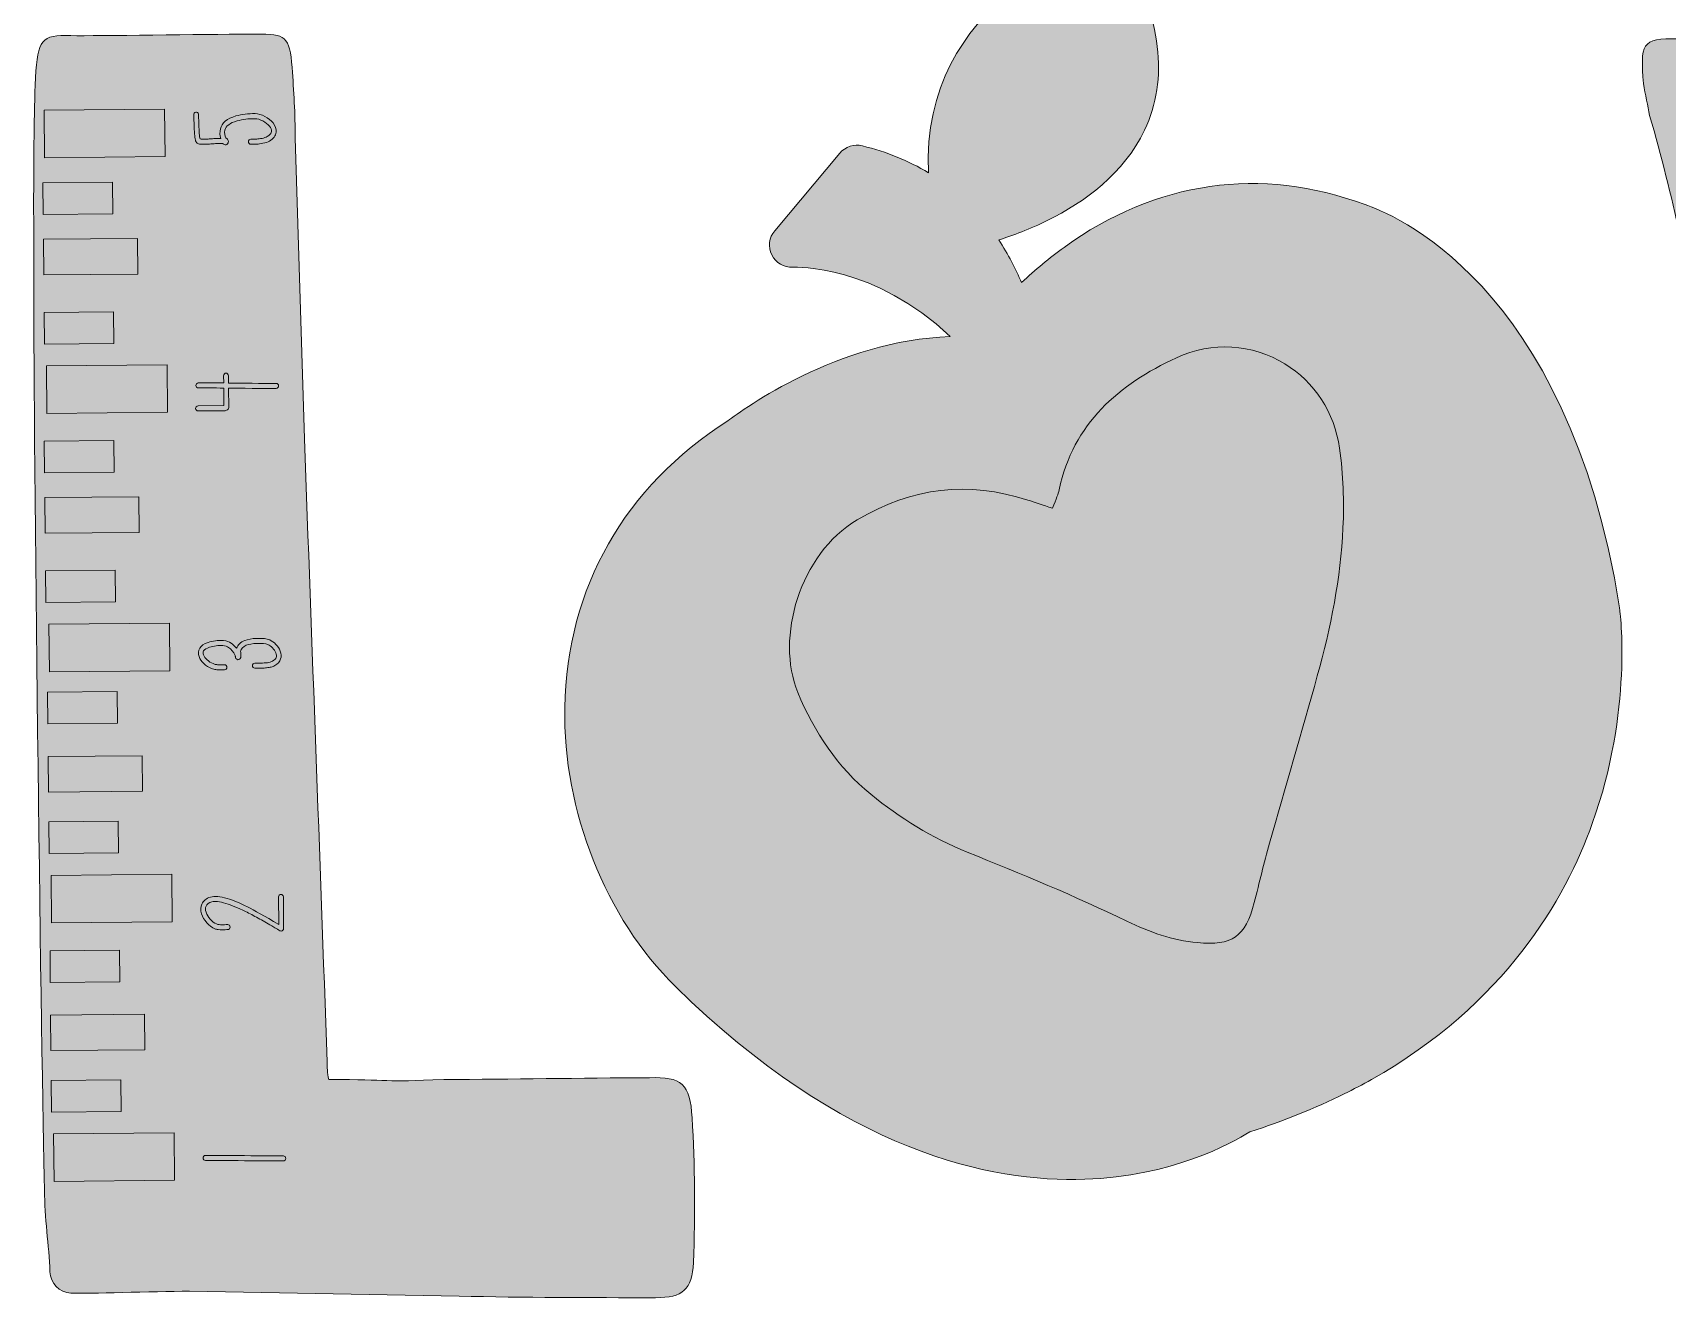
# Model space of a CAD drawing. Header units: inches. Extents: x 45 to 569, y -630 to -116.
# Drawn here: x 75.9 to 324.7, y -494.2 to -301.5 of the extents above; entities that cross this region are included whole.
import ezdxf

# ---------------------------------------------------------------- set-up
doc = ezdxf.new("R2010")
doc.units = ezdxf.units.IN
doc.header["$MEASUREMENT"] = 0
doc.layers.add('Layer 1', color=7, linetype='Continuous')

# ---------------------------------------------------------------- blocks, each defined once
blk = doc.blocks.new('block 5')
at = {"layer": 'Layer 1', "true_color": 0xed1c24}
h = blk.add_hatch(color=240, dxfattribs=at)
h.dxf.hatch_style = 2
edge = h.paths.add_edge_path()
edge.add_spline(control_points=[(382.7, -397.02), (385.95, -372.53), (390.82, -348.29), (396.38, -324.29), (397.77, -317.98), (398.93, -312.16), (400.09, -305.86), (401.02, -301.5), (401.25, -301.01), (405.19, -301.01), (412.37, -300.77), (419.1, -300.77), (425.59, -300.77), (428.37, -300.77), (429.29, -301.98), (429.29, -304.89), (429.52, -306.59), (429.29, -308.28), (428.83, -310.22), (423.27, -340.29), (417.47, -370.35), (412.14, -400.17), (406.35, -429.99), (400.55, -459.82), (395.22, -489.64), (394.29, -494), (394.06, -494.25), (390.12, -494), (390.12, -494), (372.51, -494), (372.51, -494), (368.8, -494), (368.8, -493.76), (367.87, -490.12), (365.32, -482.37), (362.31, -475.09), (360.22, -467.57), (357.44, -458.12), (354.89, -448.67), (352.57, -439.45), (348.87, -423.94), (344.69, -408.66), (341.22, -393.63), (335.89, -373.02), (331.48, -352.9), (326.61, -332.29), (325.22, -326.23), (323.83, -320.41), (321.98, -314.1), (321.75, -312.65), (321.28, -310.95), (321.05, -309.25), (320.59, -303.43), (320.59, -302.22), (326.38, -302.47), (331.71, -302.47), (336.81, -301.98), (342.38, -302.22), (348.17, -302.47), (349.1, -303.43), (350.49, -309.01), (350.49, -309.01), (372.04, -391.93), (372.04, -391.93), (373.9, -399.93), (376.21, -407.93), (378.07, -416.18), (378.53, -416.18), (378.76, -416.18), (379.46, -416.42), (380.39, -409.87), (381.78, -403.33), (382.7, -397.02)], knot_values=[0, 0, 0, 0, 1, 1, 1, 2, 2, 2, 3, 3, 3, 4, 4, 4, 5, 5, 5, 6, 6, 6, 7, 7, 7, 8, 8, 8, 9, 9, 9, 10, 10, 10, 11, 11, 11, 12, 12, 12, 13, 13, 13, 14, 14, 14, 15, 15, 15, 16, 16, 16, 17, 17, 17, 18, 18, 18, 19, 19, 19, 20, 20, 20, 21, 21, 21, 22, 22, 22, 23, 23, 23, 24, 24, 24, 24], degree=3, periodic=1)
at = {"layer": 'Layer 1', "true_color": 0xfdd00b}
h = blk.add_hatch(color=40, dxfattribs=at)
h.dxf.hatch_style = 2
edge = h.paths.add_edge_path()
edge.add_spline(control_points=[(138.44, -460.79), (148.86, -460.79), (159.06, -460.55), (169.72, -460.55), (174.59, -460.3), (175.98, -461.52), (176.22, -466.61), (176.68, -473.88), (176.68, -481.15), (176.45, -488.67), (176.22, -492.79), (174.83, -494), (170.65, -494), (160.69, -494), (150.72, -494), (140.75, -493.76), (140.75, -493.76), (99.73, -493.03), (99.73, -493.03), (93.93, -493.03), (84.35, -493.43), (81.66, -493.29), (79.92, -493.2), (78.55, -491.8), (78.48, -490.06), (78.33, -486.01), (77.65, -481.86), (77.65, -477.62), (77.18, -458.46), (76.04, -369.48), (76.04, -343.05), (76.04, -331.9), (75.85, -318.71), (76.32, -307.31), (76.78, -302.22), (77.48, -301.74), (82.58, -301.98), (87.91, -301.98), (104.47, -301.74), (109.8, -301.74), (114.44, -301.74), (114.9, -301.98), (115.36, -306.83), (115.59, -310.47), (115.82, -313.86), (115.82, -317.5), (115.82, -317.5), (117.22, -363.32), (117.22, -363.32), (118.37, -394.6), (119.53, -426.36), (120.69, -458.12), (120.69, -458.85), (120.69, -459.82), (120.93, -460.79), (130.66, -460.79), (128.93, -461.27), (138.44, -460.79)], knot_values=[0, 0, 0, 0, 1, 1, 1, 2, 2, 2, 3, 3, 3, 4, 4, 4, 5, 5, 5, 6, 6, 6, 7, 7, 7, 8, 8, 8, 9, 9, 9, 10, 10, 10, 11, 11, 11, 12, 12, 12, 13, 13, 13, 14, 14, 14, 15, 15, 15, 16, 16, 16, 17, 17, 17, 18, 18, 18, 19, 19, 19, 19], degree=3, periodic=1)
at = {"layer": 'Layer 1', "lineweight": 0}
for points, knots in [([(382.7, -397.02), (385.95, -372.53), (390.82, -348.29), (396.38, -324.29), (397.77, -317.98), (398.93, -312.16), (400.09, -305.86), (401.02, -301.5), (401.25, -301.01), (405.19, -301.01), (412.37, -300.77), (419.1, -300.77), (425.59, -300.77), (428.37, -300.77), (429.29, -301.98), (429.29, -304.89), (429.52, -306.59), (429.29, -308.28), (428.83, -310.22), (423.27, -340.29), (417.47, -370.35), (412.14, -400.17), (406.35, -429.99), (400.55, -459.82), (395.22, -489.64), (394.29, -494), (394.06, -494.25), (390.12, -494), (390.12, -494), (372.51, -494), (372.51, -494), (368.8, -494), (368.8, -493.76), (367.87, -490.12), (365.32, -482.37), (362.31, -475.09), (360.22, -467.57), (357.44, -458.12), (354.89, -448.67), (352.57, -439.45), (348.87, -423.94), (344.69, -408.66), (341.22, -393.63), (335.89, -373.02), (331.48, -352.9), (326.61, -332.29), (325.22, -326.23), (323.83, -320.41), (321.98, -314.1), (321.75, -312.65), (321.28, -310.95), (321.05, -309.25), (320.59, -303.43), (320.59, -302.22), (326.38, -302.47), (331.71, -302.47), (336.81, -301.98), (342.38, -302.22), (348.17, -302.47), (349.1, -303.43), (350.49, -309.01), (350.49, -309.01), (372.04, -391.93), (372.04, -391.93), (373.9, -399.93), (376.21, -407.93), (378.07, -416.18), (378.53, -416.18), (378.76, -416.18), (379.46, -416.42), (380.39, -409.87), (381.78, -403.33), (382.7, -397.02)], [0, 0, 0, 0, 1, 1, 1, 2, 2, 2, 3, 3, 3, 4, 4, 4, 5, 5, 5, 6, 6, 6, 7, 7, 7, 8, 8, 8, 9, 9, 9, 10, 10, 10, 11, 11, 11, 12, 12, 12, 13, 13, 13, 14, 14, 14, 15, 15, 15, 16, 16, 16, 17, 17, 17, 18, 18, 18, 19, 19, 19, 20, 20, 20, 21, 21, 21, 22, 22, 22, 23, 23, 23, 24, 24, 24, 24]), ([(138.44, -460.79), (148.86, -460.79), (159.06, -460.55), (169.72, -460.55), (174.59, -460.3), (175.98, -461.52), (176.22, -466.61), (176.68, -473.88), (176.68, -481.15), (176.45, -488.67), (176.22, -492.79), (174.83, -494), (170.65, -494), (160.69, -494), (150.72, -494), (140.75, -493.76), (140.75, -493.76), (99.73, -493.03), (99.73, -493.03), (93.93, -493.03), (84.35, -493.43), (81.66, -493.29), (79.92, -493.2), (78.55, -491.8), (78.48, -490.06), (78.33, -486.01), (77.65, -481.86), (77.65, -477.62), (77.18, -458.46), (76.04, -369.48), (76.04, -343.05), (76.04, -331.9), (75.85, -318.71), (76.32, -307.31), (76.78, -302.22), (77.48, -301.74), (82.58, -301.98), (87.91, -301.98), (104.47, -301.74), (109.8, -301.74), (114.44, -301.74), (114.9, -301.98), (115.36, -306.83), (115.59, -310.47), (115.82, -313.86), (115.82, -317.5), (115.82, -317.5), (117.22, -363.32), (117.22, -363.32), (118.37, -394.6), (119.53, -426.36), (120.69, -458.12), (120.69, -458.85), (120.69, -459.82), (120.93, -460.79), (130.66, -460.79), (128.93, -461.27), (138.44, -460.79)], [0, 0, 0, 0, 1, 1, 1, 2, 2, 2, 3, 3, 3, 4, 4, 4, 5, 5, 5, 6, 6, 6, 7, 7, 7, 8, 8, 8, 9, 9, 9, 10, 10, 10, 11, 11, 11, 12, 12, 12, 13, 13, 13, 14, 14, 14, 15, 15, 15, 16, 16, 16, 17, 17, 17, 18, 18, 18, 19, 19, 19, 19])]:
    blk.add_open_spline(points, degree=3, knots=knots, dxfattribs=at)
blk = doc.blocks.new('block 9')
at = {"layer": 'Layer 1', "true_color": 0x231f20}
h = blk.add_hatch(color=250, dxfattribs=at)
h.dxf.hatch_style = 2
h.paths.add_polyline_path([(95.94, -313.14), (96, -320.38), (77.66, -320.55), (77.59, -313.32)])
h = blk.add_hatch(color=250, dxfattribs=at)
h.dxf.hatch_style = 2
h.paths.add_polyline_path([(87.99, -324.26), (88.03, -329.08), (77.45, -329.18), (77.4, -324.36)])
h = blk.add_hatch(color=250, dxfattribs=at)
h.dxf.hatch_style = 2
h.paths.add_polyline_path([(91.79, -332.81), (91.84, -338.24), (77.53, -338.37), (77.48, -332.95)])
h = blk.add_hatch(color=250, dxfattribs=at)
h.dxf.hatch_style = 2
h.paths.add_polyline_path([(88.17, -343.99), (88.22, -348.82), (77.63, -348.91), (77.59, -344.09)])
h = blk.add_hatch(color=250, dxfattribs=at)
h.dxf.hatch_style = 2
h.paths.add_polyline_path([(96.3, -352.04), (96.37, -359.27), (78.02, -359.44), (77.96, -352.21)])
h = blk.add_hatch(color=250, dxfattribs=at)
h.dxf.hatch_style = 2
h.paths.add_polyline_path([(88.21, -363.57), (88.25, -368.4), (77.67, -368.49), (77.62, -363.67)])
h = blk.add_hatch(color=250, dxfattribs=at)
h.dxf.hatch_style = 2
h.paths.add_polyline_path([(92.01, -372.13), (92.06, -377.55), (77.75, -377.68), (77.7, -372.26)])
h = blk.add_hatch(color=250, dxfattribs=at)
h.dxf.hatch_style = 2
h.paths.add_polyline_path([(88.39, -383.31), (88.44, -388.13), (77.85, -388.23), (77.81, -383.41)])
h = blk.add_hatch(color=250, dxfattribs=at)
h.dxf.hatch_style = 2
h.paths.add_polyline_path([(96.67, -391.37), (96.73, -398.6), (78.39, -398.77), (78.32, -391.54)])
h = blk.add_hatch(color=250, dxfattribs=at)
h.dxf.hatch_style = 2
h.paths.add_polyline_path([(88.71, -401.78), (88.75, -406.6), (78.17, -406.69), (78.13, -401.87)])
h = blk.add_hatch(color=250, dxfattribs=at)
h.dxf.hatch_style = 2
h.paths.add_polyline_path([(92.53, -411.53), (92.58, -416.95), (78.27, -417.09), (78.22, -411.67)])
h = blk.add_hatch(color=250, dxfattribs=at)
h.dxf.hatch_style = 2
h.paths.add_polyline_path([(88.89, -421.51), (88.94, -426.33), (78.35, -426.43), (78.31, -421.61)])
h = blk.add_hatch(color=250, dxfattribs=at)
h.dxf.hatch_style = 2
h.paths.add_polyline_path([(97.02, -429.57), (97.09, -436.8), (78.74, -436.97), (78.68, -429.74)])
h = blk.add_hatch(color=250, dxfattribs=at)
h.dxf.hatch_style = 2
h.paths.add_polyline_path([(89.08, -441.1), (89.12, -445.92), (78.54, -446.02), (78.49, -441.2)])
h = blk.add_hatch(color=250, dxfattribs=at)
h.dxf.hatch_style = 2
h.paths.add_polyline_path([(92.89, -450.86), (92.94, -456.28), (78.63, -456.41), (78.58, -450.99)])
h = blk.add_hatch(color=250, dxfattribs=at)
h.dxf.hatch_style = 2
h.paths.add_polyline_path([(89.26, -460.84), (89.3, -465.66), (78.72, -465.75), (78.68, -460.93)])
h = blk.add_hatch(color=250, dxfattribs=at)
h.dxf.hatch_style = 2
h.paths.add_polyline_path([(97.39, -468.9), (97.45, -476.13), (79.11, -476.3), (79.04, -469.07)])
at = {"layer": 'Layer 1', "lineweight": 0}
for points in [[(95.94, -313.14), (96, -320.38), (77.66, -320.55), (77.59, -313.32), (95.94, -313.14)], [(87.99, -324.26), (88.03, -329.08), (77.45, -329.18), (77.4, -324.36), (87.99, -324.26)], [(91.79, -332.81), (91.84, -338.24), (77.53, -338.37), (77.48, -332.95), (91.79, -332.81)], [(88.17, -343.99), (88.22, -348.82), (77.63, -348.91), (77.59, -344.09), (88.17, -343.99)], [(96.3, -352.04), (96.37, -359.27), (78.02, -359.44), (77.96, -352.21), (96.3, -352.04)], [(88.21, -363.57), (88.25, -368.4), (77.67, -368.49), (77.62, -363.67), (88.21, -363.57)], [(92.01, -372.13), (92.06, -377.55), (77.75, -377.68), (77.7, -372.26), (92.01, -372.13)], [(88.39, -383.31), (88.44, -388.13), (77.85, -388.23), (77.81, -383.41), (88.39, -383.31)], [(96.67, -391.37), (96.73, -398.6), (78.39, -398.77), (78.32, -391.54), (96.67, -391.37)], [(88.71, -401.78), (88.75, -406.6), (78.17, -406.69), (78.13, -401.87), (88.71, -401.78)], [(92.53, -411.53), (92.58, -416.95), (78.27, -417.09), (78.22, -411.67), (92.53, -411.53)], [(88.89, -421.51), (88.94, -426.33), (78.35, -426.43), (78.31, -421.61), (88.89, -421.51)], [(97.02, -429.57), (97.09, -436.8), (78.74, -436.97), (78.68, -429.74), (97.02, -429.57)], [(89.08, -441.1), (89.12, -445.92), (78.54, -446.02), (78.49, -441.2), (89.08, -441.1)], [(92.89, -450.86), (92.94, -456.28), (78.63, -456.41), (78.58, -450.99), (92.89, -450.86)], [(89.26, -460.84), (89.3, -465.66), (78.72, -465.75), (78.68, -460.93), (89.26, -460.84)], [(97.39, -468.9), (97.45, -476.13), (79.11, -476.3), (79.04, -469.07), (97.39, -468.9)]]:
    blk.add_lwpolyline(points, dxfattribs=at)
blk = doc.blocks.new('block 10')
at = {"layer": 'Layer 1', "true_color": 0x231f20}
h = blk.add_hatch(color=250, dxfattribs=at)
h.dxf.hatch_style = 2
edge = h.paths.add_edge_path()
edge.add_spline(control_points=[(100.36, -314.02), (100.34, -313.92), (100.37, -313.83), (100.43, -313.74), (100.48, -313.66), (100.57, -313.61), (100.67, -313.6), (100.77, -313.58), (100.86, -313.61), (100.94, -313.67), (101.02, -313.73), (101.07, -313.82), (101.08, -313.94), (101.09, -314.05), (101.11, -314.35), (101.12, -314.82), (101.14, -315.46), (101.16, -315.9), (101.17, -316.14), (101.2, -316.67), (101.23, -317.07), (101.27, -317.35), (101.3, -317.49), (101.32, -317.61), (101.33, -317.69), (101.43, -317.71), (101.54, -317.72), (101.68, -317.73), (101.88, -317.73), (102.14, -317.72), (102.45, -317.7), (102.59, -317.7), (102.83, -317.69), (103.2, -317.66), (103.56, -317.63), (103.8, -317.61), (103.92, -317.61), (104.25, -317.61), (104.44, -317.61), (104.5, -317.61), (104.34, -317.14), (104.32, -316.65), (104.43, -316.15), (104.63, -315.24), (105.41, -314.59), (106.79, -314.19), (107.69, -313.93), (108.67, -313.81), (109.72, -313.84), (110.2, -313.85), (110.7, -313.99), (111.21, -314.26), (111.71, -314.53), (112.13, -314.86), (112.45, -315.25), (112.81, -315.72), (112.97, -316.19), (112.91, -316.65), (112.84, -317.2), (112.5, -317.65), (111.89, -318), (111.63, -318.16), (111.3, -318.27), (110.91, -318.34), (110.52, -318.42), (110.22, -318.46), (110.02, -318.47), (109.82, -318.48), (109.5, -318.48), (109.05, -318.49), (108.96, -318.49), (108.87, -318.45), (108.8, -318.37), (108.73, -318.3), (108.69, -318.21), (108.69, -318.11), (108.69, -318), (108.72, -317.91), (108.79, -317.84), (108.86, -317.76), (108.95, -317.72), (109.05, -317.72), (109.47, -317.72), (109.78, -317.71), (109.98, -317.7), (110.18, -317.69), (110.44, -317.66), (110.76, -317.6), (111.08, -317.54), (111.34, -317.44), (111.56, -317.31), (111.96, -317.09), (112.17, -316.84), (112.2, -316.56), (112.23, -316.3), (112.12, -316.03), (111.89, -315.74), (111.64, -315.43), (111.31, -315.17), (110.89, -314.95), (110.48, -314.73), (110.07, -314.61), (109.69, -314.61), (108.72, -314.59), (107.82, -314.7), (106.97, -314.94), (105.88, -315.24), (105.26, -315.71), (105.12, -316.34), (105.02, -316.8), (105.06, -317.2), (105.26, -317.54), (105.26, -317.53), (105.3, -317.56), (105.39, -317.64), (105.46, -317.7), (105.52, -317.76), (105.57, -317.83), (105.66, -317.98), (105.66, -318.13), (105.59, -318.29), (105.51, -318.49), (105.37, -318.59), (105.16, -318.56), (105.09, -318.55), (105, -318.52), (104.91, -318.47), (104.89, -318.45), (104.88, -318.44), (104.85, -318.43), (104.83, -318.42), (104.81, -318.4), (104.8, -318.39), (104.8, -318.39), (104.78, -318.39), (104.78, -318.39), (104.71, -318.38), (104.42, -318.38), (103.93, -318.38), (103.81, -318.38), (103.57, -318.4), (103.22, -318.43), (102.87, -318.45), (102.62, -318.47), (102.48, -318.47), (102.15, -318.49), (101.88, -318.5), (101.66, -318.5), (101.36, -318.49), (101.13, -318.45), (100.98, -318.39), (100.83, -318.33), (100.73, -318.18), (100.66, -317.95), (100.63, -317.82), (100.59, -317.66), (100.55, -317.47), (100.51, -317.17), (100.48, -316.74), (100.45, -316.19), (100.43, -315.93), (100.42, -315.48), (100.4, -314.85), (100.38, -314.4), (100.37, -314.12), (100.36, -314.02)], knot_values=[0, 0, 0, 0, 1, 1, 1, 2, 2, 2, 3, 3, 3, 4, 4, 4, 5, 5, 5, 6, 6, 6, 7, 7, 7, 8, 8, 8, 9, 9, 9, 10, 10, 10, 11, 11, 11, 12, 12, 12, 13, 13, 13, 14, 14, 14, 15, 15, 15, 16, 16, 16, 17, 17, 17, 18, 18, 18, 19, 19, 19, 20, 20, 20, 21, 21, 21, 22, 22, 22, 23, 23, 23, 24, 24, 24, 25, 25, 25, 26, 26, 26, 27, 27, 27, 28, 28, 28, 29, 29, 29, 30, 30, 30, 31, 31, 31, 32, 32, 32, 33, 33, 33, 34, 34, 34, 35, 35, 35, 36, 36, 36, 37, 37, 37, 38, 38, 38, 39, 39, 39, 40, 40, 40, 41, 41, 41, 42, 42, 42, 43, 43, 43, 44, 44, 44, 45, 45, 45, 46, 46, 46, 47, 47, 47, 48, 48, 48, 49, 49, 49, 50, 50, 50, 51, 51, 51, 52, 52, 52, 53, 53, 53, 54, 54, 54, 55, 55, 55, 55], degree=3, periodic=1)
h = blk.add_hatch(color=250, dxfattribs=at)
h.dxf.hatch_style = 2
edge = h.paths.add_edge_path()
edge.add_spline(control_points=[(101.02, -359.08), (100.93, -359.08), (100.84, -359.04), (100.77, -358.96), (100.7, -358.89), (100.66, -358.8), (100.66, -358.7), (100.66, -358.59), (100.69, -358.5), (100.76, -358.43), (100.84, -358.35), (100.92, -358.31), (101.02, -358.31), (101.02, -358.31), (104.96, -358.27), (104.96, -358.27), (104.96, -358.27), (104.94, -355.59), (104.94, -355.59), (103.44, -355.58), (102.15, -355.57), (101.06, -355.58), (100.97, -355.59), (100.88, -355.55), (100.81, -355.47), (100.74, -355.4), (100.7, -355.31), (100.7, -355.2), (100.7, -355.1), (100.73, -355.01), (100.8, -354.94), (100.88, -354.86), (100.96, -354.82), (101.06, -354.82), (102.14, -354.81), (103.43, -354.81), (104.93, -354.82), (104.93, -354.82), (104.92, -353.71), (104.92, -353.71), (104.92, -353.61), (104.96, -353.52), (105.03, -353.44), (105.1, -353.36), (105.18, -353.32), (105.28, -353.32), (105.38, -353.32), (105.46, -353.36), (105.53, -353.43), (105.61, -353.51), (105.64, -353.6), (105.65, -353.7), (105.65, -353.7), (105.66, -354.83), (105.66, -354.83), (109.35, -354.88), (111.77, -354.89), (112.92, -354.88), (113.02, -354.88), (113.1, -354.92), (113.17, -354.99), (113.25, -355.07), (113.28, -355.16), (113.28, -355.26), (113.28, -355.36), (113.25, -355.45), (113.18, -355.53), (113.11, -355.61), (113.02, -355.65), (112.93, -355.65), (111.78, -355.66), (109.36, -355.64), (105.66, -355.6), (105.66, -355.6), (105.69, -358.55), (105.69, -358.55), (105.69, -358.66), (105.66, -358.74), (105.6, -358.81), (105.54, -358.88), (105.47, -358.93), (105.37, -358.94), (105.31, -359), (105.23, -359.04), (105.13, -359.04), (105.13, -359.04), (101.02, -359.08), (101.02, -359.08)], knot_values=[0, 0, 0, 0, 1, 1, 1, 2, 2, 2, 3, 3, 3, 4, 4, 4, 5, 5, 5, 6, 6, 6, 7, 7, 7, 8, 8, 8, 9, 9, 9, 10, 10, 10, 11, 11, 11, 12, 12, 12, 13, 13, 13, 14, 14, 14, 15, 15, 15, 16, 16, 16, 17, 17, 17, 18, 18, 18, 19, 19, 19, 20, 20, 20, 21, 21, 21, 22, 22, 22, 23, 23, 23, 24, 24, 24, 25, 25, 25, 26, 26, 26, 27, 27, 27, 28, 28, 28, 29, 29, 29, 29], degree=3, periodic=1)
h = blk.add_hatch(color=250, dxfattribs=at)
h.dxf.hatch_style = 2
edge = h.paths.add_edge_path()
edge.add_spline(control_points=[(105.05, -397.7), (105.15, -397.7), (105.23, -397.74), (105.31, -397.81), (105.38, -397.89), (105.42, -397.98), (105.42, -398.08), (105.42, -398.18), (105.38, -398.27), (105.31, -398.35), (105.24, -398.43), (105.16, -398.47), (105.06, -398.47), (105.04, -398.47), (104.94, -398.47), (104.76, -398.47), (104.59, -398.47), (104.47, -398.47), (104.42, -398.47), (104.36, -398.47), (104.26, -398.47), (104.11, -398.47), (103.96, -398.46), (103.84, -398.45), (103.75, -398.43), (103.66, -398.41), (103.55, -398.39), (103.42, -398.36), (103.29, -398.33), (103.18, -398.29), (103.07, -398.26), (102.64, -398.08), (102.25, -397.83), (101.9, -397.51), (101.55, -397.19), (101.3, -396.83), (101.17, -396.45), (101, -395.99), (101.04, -395.57), (101.28, -395.18), (101.52, -394.8), (101.94, -394.51), (102.56, -394.31), (102.93, -394.19), (103.3, -394.1), (103.67, -394.04), (104.04, -393.98), (104.45, -393.97), (104.91, -394.02), (105.37, -394.07), (105.76, -394.19), (106.07, -394.39), (106.36, -394.59), (106.63, -394.86), (106.88, -395.19), (107.06, -394.65), (107.48, -394.26), (108.13, -394.01), (108.6, -393.82), (109.2, -393.72), (109.94, -393.68), (110.85, -393.65), (111.51, -393.73), (111.93, -393.91), (112.26, -394.05), (112.58, -394.28), (112.87, -394.59), (113.17, -394.9), (113.39, -395.24), (113.53, -395.61), (113.69, -396.04), (113.71, -396.44), (113.59, -396.81), (113.46, -397.24), (113.17, -397.57), (112.71, -397.82), (112.55, -397.91), (112.36, -397.98), (112.16, -398.04), (111.96, -398.09), (111.73, -398.13), (111.46, -398.16), (111.19, -398.19), (110.99, -398.2), (110.86, -398.21), (110.73, -398.22), (110.51, -398.22), (110.18, -398.22), (109.86, -398.21), (109.69, -398.21), (109.68, -398.21), (109.58, -398.21), (109.49, -398.18), (109.42, -398.1), (109.35, -398.02), (109.31, -397.94), (109.31, -397.83), (109.31, -397.73), (109.34, -397.64), (109.42, -397.56), (109.49, -397.49), (109.57, -397.45), (109.67, -397.45), (109.74, -397.44), (109.89, -397.44), (110.13, -397.44), (110.36, -397.44), (110.54, -397.44), (110.65, -397.44), (110.75, -397.44), (110.91, -397.43), (111.11, -397.42), (111.31, -397.41), (111.47, -397.4), (111.59, -397.38), (111.71, -397.36), (111.84, -397.33), (111.99, -397.28), (112.14, -397.23), (112.27, -397.19), (112.38, -397.13), (112.67, -396.99), (112.85, -396.8), (112.92, -396.57), (112.98, -396.38), (112.96, -396.15), (112.86, -395.88), (112.75, -395.61), (112.58, -395.36), (112.35, -395.13), (112.13, -394.89), (111.89, -394.72), (111.65, -394.61), (111.32, -394.47), (110.77, -394.42), (109.98, -394.45), (109.32, -394.48), (108.78, -394.57), (108.37, -394.72), (107.87, -394.92), (107.58, -395.24), (107.51, -395.66), (107.51, -395.66), (107.52, -395.76), (107.52, -395.76), (107.52, -395.81), (107.52, -395.91), (107.52, -396.07), (107.52, -396.22), (107.52, -396.33), (107.52, -396.39), (107.52, -396.43), (107.52, -396.47), (107.52, -396.51), (107.52, -396.53), (107.52, -396.55), (107.52, -396.56), (107.52, -396.59), (107.52, -396.61), (107.51, -396.62), (107.49, -396.7), (107.46, -396.76), (107.4, -396.81), (107.3, -396.91), (107.2, -396.94), (107.09, -396.93), (106.97, -396.91), (106.87, -396.84), (106.8, -396.72), (106.76, -396.67), (106.73, -396.59), (106.71, -396.48), (106.71, -396.46), (106.7, -396.44), (106.7, -396.41), (106.69, -396.38), (106.69, -396.35), (106.69, -396.32), (106.69, -396.31), (106.69, -396.3), (106.69, -396.28), (106.43, -395.72), (106.09, -395.31), (105.68, -395.05), (105.46, -394.9), (105.17, -394.8), (104.82, -394.77), (104.46, -394.73), (104.12, -394.74), (103.78, -394.8), (103.45, -394.85), (103.12, -394.93), (102.78, -395.04), (102.33, -395.18), (102.02, -395.37), (101.88, -395.6), (101.77, -395.77), (101.77, -395.97), (101.85, -396.2), (101.94, -396.44), (102.12, -396.69), (102.39, -396.94), (102.67, -397.19), (102.97, -397.39), (103.31, -397.52), (103.38, -397.56), (103.46, -397.59), (103.53, -397.61), (103.6, -397.63), (103.69, -397.64), (103.78, -397.65), (103.87, -397.67), (103.94, -397.68), (104, -397.69), (104.06, -397.7), (104.15, -397.71), (104.26, -397.71), (104.36, -397.71), (104.45, -397.71), (104.5, -397.71), (104.55, -397.7), (104.65, -397.7), (104.78, -397.7), (104.91, -397.7), (105, -397.7), (105.05, -397.7)], knot_values=[0, 0, 0, 0, 1, 1, 1, 2, 2, 2, 3, 3, 3, 4, 4, 4, 5, 5, 5, 6, 6, 6, 7, 7, 7, 8, 8, 8, 9, 9, 9, 10, 10, 10, 11, 11, 11, 12, 12, 12, 13, 13, 13, 14, 14, 14, 15, 15, 15, 16, 16, 16, 17, 17, 17, 18, 18, 18, 19, 19, 19, 20, 20, 20, 21, 21, 21, 22, 22, 22, 23, 23, 23, 24, 24, 24, 25, 25, 25, 26, 26, 26, 27, 27, 27, 28, 28, 28, 29, 29, 29, 30, 30, 30, 31, 31, 31, 32, 32, 32, 33, 33, 33, 34, 34, 34, 35, 35, 35, 36, 36, 36, 37, 37, 37, 38, 38, 38, 39, 39, 39, 40, 40, 40, 41, 41, 41, 42, 42, 42, 43, 43, 43, 44, 44, 44, 45, 45, 45, 46, 46, 46, 47, 47, 47, 48, 48, 48, 49, 49, 49, 50, 50, 50, 51, 51, 51, 52, 52, 52, 53, 53, 53, 54, 54, 54, 55, 55, 55, 56, 56, 56, 57, 57, 57, 58, 58, 58, 59, 59, 59, 60, 60, 60, 61, 61, 61, 62, 62, 62, 63, 63, 63, 64, 64, 64, 65, 65, 65, 66, 66, 66, 67, 67, 67, 68, 68, 68, 69, 69, 69, 70, 70, 70, 71, 71, 71, 72, 72, 72, 73, 73, 73, 74, 74, 74, 75, 75, 75, 75], degree=3, periodic=1)
h = blk.add_hatch(color=250, dxfattribs=at)
h.dxf.hatch_style = 2
edge = h.paths.add_edge_path()
edge.add_spline(control_points=[(114.05, -437.82), (114.05, -437.93), (114.02, -438.02), (113.95, -438.09), (113.87, -438.17), (113.79, -438.21), (113.69, -438.21), (113.69, -438.21), (113.68, -438.21), (113.68, -438.21), (113.6, -438.21), (113.54, -438.2), (113.48, -438.17), (113.38, -438.11), (112.97, -437.87), (112.24, -437.44), (111.51, -437.01), (110.82, -436.61), (110.16, -436.25), (109.51, -435.88), (108.87, -435.54), (108.25, -435.23), (107.09, -434.67), (106.09, -434.26), (105.27, -434.01), (104.31, -433.71), (103.59, -433.64), (103.11, -433.78), (102.67, -433.91), (102.38, -434.13), (102.25, -434.42), (102.13, -434.68), (102.13, -434.99), (102.24, -435.36), (102.36, -435.73), (102.58, -436.09), (102.88, -436.42), (103.19, -436.76), (103.51, -436.99), (103.83, -437.13), (103.95, -437.18), (104.08, -437.22), (104.22, -437.23), (104.36, -437.25), (104.49, -437.26), (104.59, -437.26), (104.7, -437.26), (104.86, -437.25), (105.06, -437.25), (105.25, -437.24), (105.42, -437.23), (105.54, -437.23), (105.63, -437.23), (105.72, -437.27), (105.79, -437.34), (105.86, -437.42), (105.9, -437.51), (105.9, -437.61), (105.9, -437.71), (105.87, -437.8), (105.8, -437.88), (105.72, -437.96), (105.64, -438), (105.54, -438), (105.48, -438), (105.34, -438), (105.13, -438.01), (104.91, -438.02), (104.73, -438.02), (104.6, -438.03), (104.47, -438.03), (104.3, -438.02), (104.1, -437.99), (103.9, -437.97), (103.73, -437.93), (103.59, -437.86), (103.14, -437.68), (102.73, -437.37), (102.36, -436.95), (101.98, -436.54), (101.72, -436.08), (101.55, -435.6), (101.38, -435.04), (101.39, -434.54), (101.6, -434.1), (101.82, -433.6), (102.26, -433.25), (102.93, -433.05), (103.53, -432.87), (104.37, -432.94), (105.46, -433.26), (106.32, -433.52), (107.35, -433.95), (108.55, -434.54), (109.56, -435.04), (111.15, -435.93), (113.32, -437.2), (113.32, -437.2), (113.28, -433.02), (113.28, -433.02), (113.28, -432.91), (113.32, -432.82), (113.39, -432.75), (113.46, -432.67), (113.55, -432.63), (113.64, -432.63), (113.74, -432.63), (113.82, -432.67), (113.9, -432.74), (113.97, -432.82), (114.01, -432.91), (114.01, -433.01), (114.01, -433.01), (114.05, -437.82), (114.05, -437.82)], knot_values=[0, 0, 0, 0, 1, 1, 1, 2, 2, 2, 3, 3, 3, 4, 4, 4, 5, 5, 5, 6, 6, 6, 7, 7, 7, 8, 8, 8, 9, 9, 9, 10, 10, 10, 11, 11, 11, 12, 12, 12, 13, 13, 13, 14, 14, 14, 15, 15, 15, 16, 16, 16, 17, 17, 17, 18, 18, 18, 19, 19, 19, 20, 20, 20, 21, 21, 21, 22, 22, 22, 23, 23, 23, 24, 24, 24, 25, 25, 25, 26, 26, 26, 27, 27, 27, 28, 28, 28, 29, 29, 29, 30, 30, 30, 31, 31, 31, 32, 32, 32, 33, 33, 33, 34, 34, 34, 35, 35, 35, 36, 36, 36, 37, 37, 37, 38, 38, 38, 38], degree=3, periodic=1)
h = blk.add_hatch(color=250, dxfattribs=at)
h.dxf.hatch_style = 2
edge = h.paths.add_edge_path()
edge.add_spline(control_points=[(102.16, -473.12), (102.06, -473.13), (101.98, -473.09), (101.9, -473.01), (101.83, -472.94), (101.79, -472.85), (101.79, -472.74), (101.79, -472.64), (101.83, -472.55), (101.9, -472.47), (101.97, -472.4), (102.05, -472.36), (102.15, -472.36), (103.47, -472.34), (105.44, -472.36), (108.08, -472.39), (110.72, -472.42), (112.7, -472.43), (114.01, -472.42), (114.11, -472.42), (114.19, -472.46), (114.27, -472.53), (114.34, -472.61), (114.38, -472.7), (114.38, -472.8), (114.38, -472.9), (114.34, -472.99), (114.27, -473.07), (114.2, -473.15), (114.12, -473.19), (114.02, -473.19), (112.7, -473.2), (110.73, -473.19), (108.09, -473.16), (105.45, -473.12), (103.47, -473.11), (102.16, -473.12)], knot_values=[0, 0, 0, 0, 1, 1, 1, 2, 2, 2, 3, 3, 3, 4, 4, 4, 5, 5, 5, 6, 6, 6, 7, 7, 7, 8, 8, 8, 9, 9, 9, 10, 10, 10, 11, 11, 11, 12, 12, 12, 12], degree=3, periodic=1)
at = {"layer": 'Layer 1', "lineweight": 0}
for points, knots in [([(100.36, -314.02), (100.34, -313.92), (100.37, -313.83), (100.43, -313.74), (100.48, -313.66), (100.57, -313.61), (100.67, -313.6), (100.77, -313.58), (100.86, -313.61), (100.94, -313.67), (101.02, -313.73), (101.07, -313.82), (101.08, -313.94), (101.09, -314.05), (101.11, -314.35), (101.12, -314.82), (101.14, -315.46), (101.16, -315.9), (101.17, -316.14), (101.2, -316.67), (101.23, -317.07), (101.27, -317.35), (101.3, -317.49), (101.32, -317.61), (101.33, -317.69), (101.43, -317.71), (101.54, -317.72), (101.68, -317.73), (101.88, -317.73), (102.14, -317.72), (102.45, -317.7), (102.59, -317.7), (102.83, -317.69), (103.2, -317.66), (103.56, -317.63), (103.8, -317.61), (103.92, -317.61), (104.25, -317.61), (104.44, -317.61), (104.5, -317.61), (104.34, -317.14), (104.32, -316.65), (104.43, -316.15), (104.63, -315.24), (105.41, -314.59), (106.79, -314.19), (107.69, -313.93), (108.67, -313.81), (109.72, -313.84), (110.2, -313.85), (110.7, -313.99), (111.21, -314.26), (111.71, -314.53), (112.13, -314.86), (112.45, -315.25), (112.81, -315.72), (112.97, -316.19), (112.91, -316.65), (112.84, -317.2), (112.5, -317.65), (111.89, -318), (111.63, -318.16), (111.3, -318.27), (110.91, -318.34), (110.52, -318.42), (110.22, -318.46), (110.02, -318.47), (109.82, -318.48), (109.5, -318.48), (109.05, -318.49), (108.96, -318.49), (108.87, -318.45), (108.8, -318.37), (108.73, -318.3), (108.69, -318.21), (108.69, -318.11), (108.69, -318), (108.72, -317.91), (108.79, -317.84), (108.86, -317.76), (108.95, -317.72), (109.05, -317.72), (109.47, -317.72), (109.78, -317.71), (109.98, -317.7), (110.18, -317.69), (110.44, -317.66), (110.76, -317.6), (111.08, -317.54), (111.34, -317.44), (111.56, -317.31), (111.96, -317.09), (112.17, -316.84), (112.2, -316.56), (112.23, -316.3), (112.12, -316.03), (111.89, -315.74), (111.64, -315.43), (111.31, -315.17), (110.89, -314.95), (110.48, -314.73), (110.07, -314.61), (109.69, -314.61), (108.72, -314.59), (107.82, -314.7), (106.97, -314.94), (105.88, -315.24), (105.26, -315.71), (105.12, -316.34), (105.02, -316.8), (105.06, -317.2), (105.26, -317.54), (105.26, -317.53), (105.3, -317.56), (105.39, -317.64), (105.46, -317.7), (105.52, -317.76), (105.57, -317.83), (105.66, -317.98), (105.66, -318.13), (105.59, -318.29), (105.51, -318.49), (105.37, -318.59), (105.16, -318.56), (105.09, -318.55), (105, -318.52), (104.91, -318.47), (104.89, -318.45), (104.88, -318.44), (104.85, -318.43), (104.83, -318.42), (104.81, -318.4), (104.8, -318.39), (104.8, -318.39), (104.78, -318.39), (104.78, -318.39), (104.71, -318.38), (104.42, -318.38), (103.93, -318.38), (103.81, -318.38), (103.57, -318.4), (103.22, -318.43), (102.87, -318.45), (102.62, -318.47), (102.48, -318.47), (102.15, -318.49), (101.88, -318.5), (101.66, -318.5), (101.36, -318.49), (101.13, -318.45), (100.98, -318.39), (100.83, -318.33), (100.73, -318.18), (100.66, -317.95), (100.63, -317.82), (100.59, -317.66), (100.55, -317.47), (100.51, -317.17), (100.48, -316.74), (100.45, -316.19), (100.43, -315.93), (100.42, -315.48), (100.4, -314.85), (100.38, -314.4), (100.37, -314.12), (100.36, -314.02)], [0, 0, 0, 0, 1, 1, 1, 2, 2, 2, 3, 3, 3, 4, 4, 4, 5, 5, 5, 6, 6, 6, 7, 7, 7, 8, 8, 8, 9, 9, 9, 10, 10, 10, 11, 11, 11, 12, 12, 12, 13, 13, 13, 14, 14, 14, 15, 15, 15, 16, 16, 16, 17, 17, 17, 18, 18, 18, 19, 19, 19, 20, 20, 20, 21, 21, 21, 22, 22, 22, 23, 23, 23, 24, 24, 24, 25, 25, 25, 26, 26, 26, 27, 27, 27, 28, 28, 28, 29, 29, 29, 30, 30, 30, 31, 31, 31, 32, 32, 32, 33, 33, 33, 34, 34, 34, 35, 35, 35, 36, 36, 36, 37, 37, 37, 38, 38, 38, 39, 39, 39, 40, 40, 40, 41, 41, 41, 42, 42, 42, 43, 43, 43, 44, 44, 44, 45, 45, 45, 46, 46, 46, 47, 47, 47, 48, 48, 48, 49, 49, 49, 50, 50, 50, 51, 51, 51, 52, 52, 52, 53, 53, 53, 54, 54, 54, 55, 55, 55, 55]), ([(101.02, -359.08), (100.93, -359.08), (100.84, -359.04), (100.77, -358.96), (100.7, -358.89), (100.66, -358.8), (100.66, -358.7), (100.66, -358.59), (100.69, -358.5), (100.76, -358.43), (100.84, -358.35), (100.92, -358.31), (101.02, -358.31), (101.02, -358.31), (104.96, -358.27), (104.96, -358.27), (104.96, -358.27), (104.94, -355.59), (104.94, -355.59), (103.44, -355.58), (102.15, -355.57), (101.06, -355.58), (100.97, -355.59), (100.88, -355.55), (100.81, -355.47), (100.74, -355.4), (100.7, -355.31), (100.7, -355.2), (100.7, -355.1), (100.73, -355.01), (100.8, -354.94), (100.88, -354.86), (100.96, -354.82), (101.06, -354.82), (102.14, -354.81), (103.43, -354.81), (104.93, -354.82), (104.93, -354.82), (104.92, -353.71), (104.92, -353.71), (104.92, -353.61), (104.96, -353.52), (105.03, -353.44), (105.1, -353.36), (105.18, -353.32), (105.28, -353.32), (105.38, -353.32), (105.46, -353.36), (105.53, -353.43), (105.61, -353.51), (105.64, -353.6), (105.65, -353.7), (105.65, -353.7), (105.66, -354.83), (105.66, -354.83), (109.35, -354.88), (111.77, -354.89), (112.92, -354.88), (113.02, -354.88), (113.1, -354.92), (113.17, -354.99), (113.25, -355.07), (113.28, -355.16), (113.28, -355.26), (113.28, -355.36), (113.25, -355.45), (113.18, -355.53), (113.11, -355.61), (113.02, -355.65), (112.93, -355.65), (111.78, -355.66), (109.36, -355.64), (105.66, -355.6), (105.66, -355.6), (105.69, -358.55), (105.69, -358.55), (105.69, -358.66), (105.66, -358.74), (105.6, -358.81), (105.54, -358.88), (105.47, -358.93), (105.37, -358.94), (105.31, -359), (105.23, -359.04), (105.13, -359.04), (105.13, -359.04), (101.02, -359.08), (101.02, -359.08)], [0, 0, 0, 0, 1, 1, 1, 2, 2, 2, 3, 3, 3, 4, 4, 4, 5, 5, 5, 6, 6, 6, 7, 7, 7, 8, 8, 8, 9, 9, 9, 10, 10, 10, 11, 11, 11, 12, 12, 12, 13, 13, 13, 14, 14, 14, 15, 15, 15, 16, 16, 16, 17, 17, 17, 18, 18, 18, 19, 19, 19, 20, 20, 20, 21, 21, 21, 22, 22, 22, 23, 23, 23, 24, 24, 24, 25, 25, 25, 26, 26, 26, 27, 27, 27, 28, 28, 28, 29, 29, 29, 29]), ([(105.05, -397.7), (105.15, -397.7), (105.23, -397.74), (105.31, -397.81), (105.38, -397.89), (105.42, -397.98), (105.42, -398.08), (105.42, -398.18), (105.38, -398.27), (105.31, -398.35), (105.24, -398.43), (105.16, -398.47), (105.06, -398.47), (105.04, -398.47), (104.94, -398.47), (104.76, -398.47), (104.59, -398.47), (104.47, -398.47), (104.42, -398.47), (104.36, -398.47), (104.26, -398.47), (104.11, -398.47), (103.96, -398.46), (103.84, -398.45), (103.75, -398.43), (103.66, -398.41), (103.55, -398.39), (103.42, -398.36), (103.29, -398.33), (103.18, -398.29), (103.07, -398.26), (102.64, -398.08), (102.25, -397.83), (101.9, -397.51), (101.55, -397.19), (101.3, -396.83), (101.17, -396.45), (101, -395.99), (101.04, -395.57), (101.28, -395.18), (101.52, -394.8), (101.94, -394.51), (102.56, -394.31), (102.93, -394.19), (103.3, -394.1), (103.67, -394.04), (104.04, -393.98), (104.45, -393.97), (104.91, -394.02), (105.37, -394.07), (105.76, -394.19), (106.07, -394.39), (106.36, -394.59), (106.63, -394.86), (106.88, -395.19), (107.06, -394.65), (107.48, -394.26), (108.13, -394.01), (108.6, -393.82), (109.2, -393.72), (109.94, -393.68), (110.85, -393.65), (111.51, -393.73), (111.93, -393.91), (112.26, -394.05), (112.58, -394.28), (112.87, -394.59), (113.17, -394.9), (113.39, -395.24), (113.53, -395.61), (113.69, -396.04), (113.71, -396.44), (113.59, -396.81), (113.46, -397.24), (113.17, -397.57), (112.71, -397.82), (112.55, -397.91), (112.36, -397.98), (112.16, -398.04), (111.96, -398.09), (111.73, -398.13), (111.46, -398.16), (111.19, -398.19), (110.99, -398.2), (110.86, -398.21), (110.73, -398.22), (110.51, -398.22), (110.18, -398.22), (109.86, -398.21), (109.69, -398.21), (109.68, -398.21), (109.58, -398.21), (109.49, -398.18), (109.42, -398.1), (109.35, -398.02), (109.31, -397.94), (109.31, -397.83), (109.31, -397.73), (109.34, -397.64), (109.42, -397.56), (109.49, -397.49), (109.57, -397.45), (109.67, -397.45), (109.74, -397.44), (109.89, -397.44), (110.13, -397.44), (110.36, -397.44), (110.54, -397.44), (110.65, -397.44), (110.75, -397.44), (110.91, -397.43), (111.11, -397.42), (111.31, -397.41), (111.47, -397.4), (111.59, -397.38), (111.71, -397.36), (111.84, -397.33), (111.99, -397.28), (112.14, -397.23), (112.27, -397.19), (112.38, -397.13), (112.67, -396.99), (112.85, -396.8), (112.92, -396.57), (112.98, -396.38), (112.96, -396.15), (112.86, -395.88), (112.75, -395.61), (112.58, -395.36), (112.35, -395.13), (112.13, -394.89), (111.89, -394.72), (111.65, -394.61), (111.32, -394.47), (110.77, -394.42), (109.98, -394.45), (109.32, -394.48), (108.78, -394.57), (108.37, -394.72), (107.87, -394.92), (107.58, -395.24), (107.51, -395.66), (107.51, -395.66), (107.52, -395.76), (107.52, -395.76), (107.52, -395.81), (107.52, -395.91), (107.52, -396.07), (107.52, -396.22), (107.52, -396.33), (107.52, -396.39), (107.52, -396.43), (107.52, -396.47), (107.52, -396.51), (107.52, -396.53), (107.52, -396.55), (107.52, -396.56), (107.52, -396.59), (107.52, -396.61), (107.51, -396.62), (107.49, -396.7), (107.46, -396.76), (107.4, -396.81), (107.3, -396.91), (107.2, -396.94), (107.09, -396.93), (106.97, -396.91), (106.87, -396.84), (106.8, -396.72), (106.76, -396.67), (106.73, -396.59), (106.71, -396.48), (106.71, -396.46), (106.7, -396.44), (106.7, -396.41), (106.69, -396.38), (106.69, -396.35), (106.69, -396.32), (106.69, -396.31), (106.69, -396.3), (106.69, -396.28), (106.43, -395.72), (106.09, -395.31), (105.68, -395.05), (105.46, -394.9), (105.17, -394.8), (104.82, -394.77), (104.46, -394.73), (104.12, -394.74), (103.78, -394.8), (103.45, -394.85), (103.12, -394.93), (102.78, -395.04), (102.33, -395.18), (102.02, -395.37), (101.88, -395.6), (101.77, -395.77), (101.77, -395.97), (101.85, -396.2), (101.94, -396.44), (102.12, -396.69), (102.39, -396.94), (102.67, -397.19), (102.97, -397.39), (103.31, -397.52), (103.38, -397.56), (103.46, -397.59), (103.53, -397.61), (103.6, -397.63), (103.69, -397.64), (103.78, -397.65), (103.87, -397.67), (103.94, -397.68), (104, -397.69), (104.06, -397.7), (104.15, -397.71), (104.26, -397.71), (104.36, -397.71), (104.45, -397.71), (104.5, -397.71), (104.55, -397.7), (104.65, -397.7), (104.78, -397.7), (104.91, -397.7), (105, -397.7), (105.05, -397.7)], [0, 0, 0, 0, 1, 1, 1, 2, 2, 2, 3, 3, 3, 4, 4, 4, 5, 5, 5, 6, 6, 6, 7, 7, 7, 8, 8, 8, 9, 9, 9, 10, 10, 10, 11, 11, 11, 12, 12, 12, 13, 13, 13, 14, 14, 14, 15, 15, 15, 16, 16, 16, 17, 17, 17, 18, 18, 18, 19, 19, 19, 20, 20, 20, 21, 21, 21, 22, 22, 22, 23, 23, 23, 24, 24, 24, 25, 25, 25, 26, 26, 26, 27, 27, 27, 28, 28, 28, 29, 29, 29, 30, 30, 30, 31, 31, 31, 32, 32, 32, 33, 33, 33, 34, 34, 34, 35, 35, 35, 36, 36, 36, 37, 37, 37, 38, 38, 38, 39, 39, 39, 40, 40, 40, 41, 41, 41, 42, 42, 42, 43, 43, 43, 44, 44, 44, 45, 45, 45, 46, 46, 46, 47, 47, 47, 48, 48, 48, 49, 49, 49, 50, 50, 50, 51, 51, 51, 52, 52, 52, 53, 53, 53, 54, 54, 54, 55, 55, 55, 56, 56, 56, 57, 57, 57, 58, 58, 58, 59, 59, 59, 60, 60, 60, 61, 61, 61, 62, 62, 62, 63, 63, 63, 64, 64, 64, 65, 65, 65, 66, 66, 66, 67, 67, 67, 68, 68, 68, 69, 69, 69, 70, 70, 70, 71, 71, 71, 72, 72, 72, 73, 73, 73, 74, 74, 74, 75, 75, 75, 75]), ([(114.05, -437.82), (114.05, -437.93), (114.02, -438.02), (113.95, -438.09), (113.87, -438.17), (113.79, -438.21), (113.69, -438.21), (113.69, -438.21), (113.68, -438.21), (113.68, -438.21), (113.6, -438.21), (113.54, -438.2), (113.48, -438.17), (113.38, -438.11), (112.97, -437.87), (112.24, -437.44), (111.51, -437.01), (110.82, -436.61), (110.16, -436.25), (109.51, -435.88), (108.87, -435.54), (108.25, -435.23), (107.09, -434.67), (106.09, -434.26), (105.27, -434.01), (104.31, -433.71), (103.59, -433.64), (103.11, -433.78), (102.67, -433.91), (102.38, -434.13), (102.25, -434.42), (102.13, -434.68), (102.13, -434.99), (102.24, -435.36), (102.36, -435.73), (102.58, -436.09), (102.88, -436.42), (103.19, -436.76), (103.51, -436.99), (103.83, -437.13), (103.95, -437.18), (104.08, -437.22), (104.22, -437.23), (104.36, -437.25), (104.49, -437.26), (104.59, -437.26), (104.7, -437.26), (104.86, -437.25), (105.06, -437.25), (105.25, -437.24), (105.42, -437.23), (105.54, -437.23), (105.63, -437.23), (105.72, -437.27), (105.79, -437.34), (105.86, -437.42), (105.9, -437.51), (105.9, -437.61), (105.9, -437.71), (105.87, -437.8), (105.8, -437.88), (105.72, -437.96), (105.64, -438), (105.54, -438), (105.48, -438), (105.34, -438), (105.13, -438.01), (104.91, -438.02), (104.73, -438.02), (104.6, -438.03), (104.47, -438.03), (104.3, -438.02), (104.1, -437.99), (103.9, -437.97), (103.73, -437.93), (103.59, -437.86), (103.14, -437.68), (102.73, -437.37), (102.36, -436.95), (101.98, -436.54), (101.72, -436.08), (101.55, -435.6), (101.38, -435.04), (101.39, -434.54), (101.6, -434.1), (101.82, -433.6), (102.26, -433.25), (102.93, -433.05), (103.53, -432.87), (104.37, -432.94), (105.46, -433.26), (106.32, -433.52), (107.35, -433.95), (108.55, -434.54), (109.56, -435.04), (111.15, -435.93), (113.32, -437.2), (113.32, -437.2), (113.28, -433.02), (113.28, -433.02), (113.28, -432.91), (113.32, -432.82), (113.39, -432.75), (113.46, -432.67), (113.55, -432.63), (113.64, -432.63), (113.74, -432.63), (113.82, -432.67), (113.9, -432.74), (113.97, -432.82), (114.01, -432.91), (114.01, -433.01), (114.01, -433.01), (114.05, -437.82), (114.05, -437.82)], [0, 0, 0, 0, 1, 1, 1, 2, 2, 2, 3, 3, 3, 4, 4, 4, 5, 5, 5, 6, 6, 6, 7, 7, 7, 8, 8, 8, 9, 9, 9, 10, 10, 10, 11, 11, 11, 12, 12, 12, 13, 13, 13, 14, 14, 14, 15, 15, 15, 16, 16, 16, 17, 17, 17, 18, 18, 18, 19, 19, 19, 20, 20, 20, 21, 21, 21, 22, 22, 22, 23, 23, 23, 24, 24, 24, 25, 25, 25, 26, 26, 26, 27, 27, 27, 28, 28, 28, 29, 29, 29, 30, 30, 30, 31, 31, 31, 32, 32, 32, 33, 33, 33, 34, 34, 34, 35, 35, 35, 36, 36, 36, 37, 37, 37, 38, 38, 38, 38]), ([(102.16, -473.12), (102.06, -473.13), (101.98, -473.09), (101.9, -473.01), (101.83, -472.94), (101.79, -472.85), (101.79, -472.74), (101.79, -472.64), (101.83, -472.55), (101.9, -472.47), (101.97, -472.4), (102.05, -472.36), (102.15, -472.36), (103.47, -472.34), (105.44, -472.36), (108.08, -472.39), (110.72, -472.42), (112.7, -472.43), (114.01, -472.42), (114.11, -472.42), (114.19, -472.46), (114.27, -472.53), (114.34, -472.61), (114.38, -472.7), (114.38, -472.8), (114.38, -472.9), (114.34, -472.99), (114.27, -473.07), (114.2, -473.15), (114.12, -473.19), (114.02, -473.19), (112.7, -473.2), (110.73, -473.19), (108.09, -473.16), (105.45, -473.12), (103.47, -473.11), (102.16, -473.12)], [0, 0, 0, 0, 1, 1, 1, 2, 2, 2, 3, 3, 3, 4, 4, 4, 5, 5, 5, 6, 6, 6, 7, 7, 7, 8, 8, 8, 9, 9, 9, 10, 10, 10, 11, 11, 11, 12, 12, 12, 12])]:
    blk.add_open_spline(points, degree=3, knots=knots, dxfattribs=at)
blk = doc.blocks.new('block 8')
at = {"layer": 'Layer 1'}
for name in ['block 9', 'block 10']:
    blk.add_blockref(name, (0, 0), dxfattribs=at)

msp = doc.modelspace()

# ---------------------------------------------------------------- hatches: boundary and pattern name
at = {"layer": 'Layer 1', "true_color": 0xed1c24}
h = msp.add_hatch(color=240, dxfattribs=at)
h.dxf.hatch_style = 2
edge = h.paths.add_edge_path()
edge.add_spline(control_points=[(278.68, -327.68), (262.73, -321.8), (246.88, -324.05), (232.85, -334.18), (230.61, -335.79), (228.45, -337.59), (226.38, -339.55), (225.5, -337.46), (224.36, -335.24), (222.9, -333.05), (225.05, -332.37), (227.64, -331.41), (230.36, -330.07), (235.96, -327.3), (241.97, -322.95), (245.09, -316.35), (248.79, -308.52), (247.69, -299.33), (241.82, -289.03), (241.02, -287.63), (239.33, -286.99), (237.78, -287.5), (237.48, -287.61), (210.82, -296.84), (212.22, -322.83), (209.19, -321.01), (205.83, -319.64), (202.16, -318.74), (200.89, -318.42), (199.54, -318.86), (198.7, -319.87), (198.7, -319.87), (188.8, -331.66), (188.8, -331.66), (187.93, -332.69), (187.76, -334.13), (188.35, -335.33), (188.94, -336.54), (190.21, -337.27), (191.55, -337.21), (192.11, -337.18), (203.98, -336.79), (215.53, -347.77), (198.4, -348.31), (183.96, -358.84), (181.67, -360.59), (165.98, -370.52), (157.16, -386.01), (156.84, -404.21), (156.57, -419.92), (163.03, -436.19), (173.7, -446.66), (199.33, -471.83), (221.73, -476.49), (236.01, -475.98), (249.3, -475.5), (258.17, -470.64), (261.14, -468.75), (266.22, -467.14), (271.03, -465.21), (275.5, -462.99), (276.92, -462.29), (278.3, -461.56), (279.65, -460.8), (299.98, -449.36), (309.15, -433.3), (313.26, -421.85), (319.43, -404.63), (317.51, -389.79), (317.4, -389.02), (309.56, -339.23), (282.19, -328.82), (278.68, -327.68)], knot_values=[0, 0, 0, 0, 1, 1, 1, 2, 2, 2, 3, 3, 3, 4, 4, 4, 5, 5, 5, 6, 6, 6, 7, 7, 7, 8, 8, 8, 9, 9, 9, 10, 10, 10, 11, 11, 11, 12, 12, 12, 13, 13, 13, 14, 14, 14, 15, 15, 15, 16, 16, 16, 17, 17, 17, 18, 18, 18, 19, 19, 19, 20, 20, 20, 21, 21, 21, 22, 22, 22, 23, 23, 23, 24, 24, 24, 24], degree=3, periodic=1)
at = {"layer": 'Layer 1', "true_color": 0xf59296}
h = msp.add_hatch(color=241, dxfattribs=at)
h.dxf.hatch_style = 2
edge = h.paths.add_edge_path()
edge.add_spline(control_points=[(231.11, -373.89), (231.65, -372.38), (231.97, -371.74), (232.11, -371.06), (234.24, -360.98), (241.18, -355.02), (249.94, -350.99), (255.4, -348.48), (261.49, -348.87), (266.47, -351.92), (270.93, -354.65), (274.01, -359.31), (274.79, -364.76), (275.35, -368.74), (275.5, -372.85), (275.3, -376.87), (274.92, -384.51), (273.49, -392.02), (271.4, -399.39), (269, -407.89), (266.52, -416.36), (264.12, -424.86), (263.27, -427.84), (262.58, -430.86), (261.81, -433.86), (260.44, -439.14), (258.42, -440.47), (253.14, -439.98), (249.31, -439.63), (245.91, -438.41), (242.42, -436.72), (234.48, -432.88), (226.31, -429.5), (218.12, -426.22), (212.72, -424.06), (207.87, -421), (203.45, -417.41), (198.41, -413.32), (194.82, -407.95), (192.32, -401.9), (188.9, -393.59), (192.6, -380.84), (201.34, -375.66), (209.85, -370.62), (218.21, -369.71), (227.33, -372.64), (228.43, -372.99), (229.52, -373.36), (231.11, -373.89)], knot_values=[0, 0, 0, 0, 1, 1, 1, 2, 2, 2, 3, 3, 3, 4, 4, 4, 5, 5, 5, 6, 6, 6, 7, 7, 7, 8, 8, 8, 9, 9, 9, 10, 10, 10, 11, 11, 11, 12, 12, 12, 13, 13, 13, 14, 14, 14, 15, 15, 15, 16, 16, 16, 16], degree=3, periodic=1)

# ---------------------------------------------------------------- linework, layer by layer
at = {"layer": 'Layer 1', "lineweight": 0}
for points, knots in [([(278.68, -327.68), (262.73, -321.8), (246.88, -324.05), (232.85, -334.18), (230.61, -335.79), (228.45, -337.59), (226.38, -339.55), (225.5, -337.46), (224.36, -335.24), (222.9, -333.05), (225.05, -332.37), (227.64, -331.41), (230.36, -330.07), (235.96, -327.3), (241.97, -322.95), (245.09, -316.35), (248.79, -308.52), (247.69, -299.33), (241.82, -289.03), (241.02, -287.63), (239.33, -286.99), (237.78, -287.5), (237.48, -287.61), (210.82, -296.84), (212.22, -322.83), (209.19, -321.01), (205.83, -319.64), (202.16, -318.74), (200.89, -318.42), (199.54, -318.86), (198.7, -319.87), (198.7, -319.87), (188.8, -331.66), (188.8, -331.66), (187.93, -332.69), (187.76, -334.13), (188.35, -335.33), (188.94, -336.54), (190.21, -337.27), (191.55, -337.21), (192.11, -337.18), (203.98, -336.79), (215.53, -347.77), (198.4, -348.31), (183.96, -358.84), (181.67, -360.59), (165.98, -370.52), (157.16, -386.01), (156.84, -404.21), (156.57, -419.92), (163.03, -436.19), (173.7, -446.66), (199.33, -471.83), (221.73, -476.49), (236.01, -475.98), (249.3, -475.5), (258.17, -470.64), (261.14, -468.75), (266.22, -467.14), (271.03, -465.21), (275.5, -462.99), (276.92, -462.29), (278.3, -461.56), (279.65, -460.8), (299.98, -449.36), (309.15, -433.3), (313.26, -421.85), (319.43, -404.63), (317.51, -389.79), (317.4, -389.02), (309.56, -339.23), (282.19, -328.82), (278.68, -327.68)], [0, 0, 0, 0, 1, 1, 1, 2, 2, 2, 3, 3, 3, 4, 4, 4, 5, 5, 5, 6, 6, 6, 7, 7, 7, 8, 8, 8, 9, 9, 9, 10, 10, 10, 11, 11, 11, 12, 12, 12, 13, 13, 13, 14, 14, 14, 15, 15, 15, 16, 16, 16, 17, 17, 17, 18, 18, 18, 19, 19, 19, 20, 20, 20, 21, 21, 21, 22, 22, 22, 23, 23, 23, 24, 24, 24, 24]), ([(231.11, -373.89), (231.65, -372.38), (231.97, -371.74), (232.11, -371.06), (234.24, -360.98), (241.18, -355.02), (249.94, -350.99), (255.4, -348.48), (261.49, -348.87), (266.47, -351.92), (270.93, -354.65), (274.01, -359.31), (274.79, -364.76), (275.35, -368.74), (275.5, -372.85), (275.3, -376.87), (274.92, -384.51), (273.49, -392.02), (271.4, -399.39), (269, -407.89), (266.52, -416.36), (264.12, -424.86), (263.27, -427.84), (262.58, -430.86), (261.81, -433.86), (260.44, -439.14), (258.42, -440.47), (253.14, -439.98), (249.31, -439.63), (245.91, -438.41), (242.42, -436.72), (234.48, -432.88), (226.31, -429.5), (218.12, -426.22), (212.72, -424.06), (207.87, -421), (203.45, -417.41), (198.41, -413.32), (194.82, -407.95), (192.32, -401.9), (188.9, -393.59), (192.6, -380.84), (201.34, -375.66), (209.85, -370.62), (218.21, -369.71), (227.33, -372.64), (228.43, -372.99), (229.52, -373.36), (231.11, -373.89)], [0, 0, 0, 0, 1, 1, 1, 2, 2, 2, 3, 3, 3, 4, 4, 4, 5, 5, 5, 6, 6, 6, 7, 7, 7, 8, 8, 8, 9, 9, 9, 10, 10, 10, 11, 11, 11, 12, 12, 12, 13, 13, 13, 14, 14, 14, 15, 15, 15, 16, 16, 16, 16])]:
    msp.add_open_spline(points, degree=3, knots=knots, dxfattribs=at)

# ---------------------------------------------------------------- block references
at = {"layer": 'Layer 1'}
for name in ['block 5', 'block 8']:
    msp.add_blockref(name, (0, 0), dxfattribs=at)

doc.saveas('drawing.dxf')
